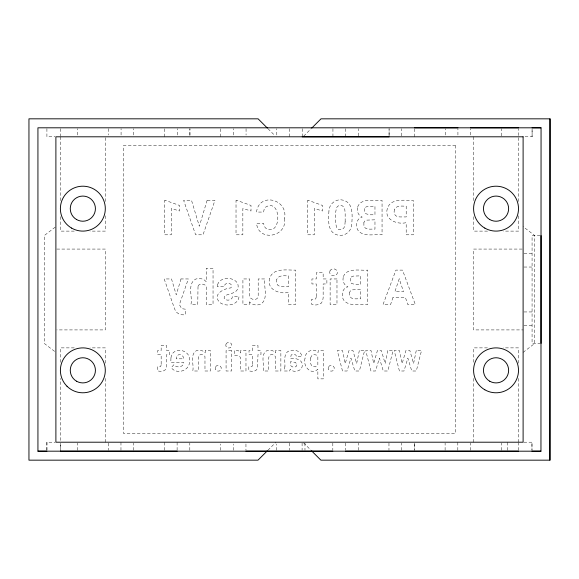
<?xml version="1.0" encoding="UTF-8"?>
<svg xmlns="http://www.w3.org/2000/svg" width="579" height="579" viewBox="0 0 579 579"><rect width="100%" height="100%" fill="white"/><g stroke="black" fill="none" stroke-linecap="round" stroke-linejoin="round"><path stroke-width="0.43" stroke-dasharray="2.9 2.17" d="M46.913 128.704L46.913 136.789L54.998 136.789M60.39 440.402L60.39 378.42M60.39 362.251L60.39 347.878L75.661 347.878M60.39 216.734L60.39 231.108L75.661 231.108M60.39 200.566L60.39 136.789M77.528 450.281L77.528 443.101M77.637 134.994L77.637 128.704M105.306 442.197L105.306 377.522M105.306 363.149L105.306 347.878L90.035 347.878M105.306 215.837L105.306 231.108L90.035 231.108M105.306 201.463L105.306 136.789M120.968 450.281L120.968 442.204M121.076 134.994L121.076 128.704M133.669 450.281L133.669 443.101M133.778 134.987L133.778 128.704M164.407 450.281L164.407 442.204M164.516 136.789L164.516 128.704M177.109 450.281L177.109 442.204M177.217 134.994L177.217 128.704M189.811 450.288L189.811 443.101M189.919 134.972L189.919 128.697L189.919 136.789M220.548 450.281L220.548 444.006M220.657 136.789L220.657 128.704M233.25 450.288L233.25 444.006M233.359 134.994L233.359 128.704M276.69 450.288L276.69 444.006M276.798 134.994L276.798 128.704M358.235 450.274L358.235 443.094M358.343 135.891L358.343 128.697M401.674 450.281L401.674 443.094M401.783 135.899L401.783 128.697M414.484 136.796L414.484 128.697M445.106 450.281L445.113 443.101M445.222 134.994L445.222 128.704M457.815 450.281L457.815 442.197M457.924 134.994L457.924 128.704M470.517 450.281L470.517 443.094M470.626 134.994L470.626 128.704M473.586 442.197L473.586 378.42M473.586 362.251L473.586 347.878L488.857 347.878M473.694 216.734L473.694 231.108L488.966 231.108M473.694 200.566L473.694 136.789M501.248 450.281L501.255 443.094M501.363 135.899L501.363 128.704M507.486 450.288L507.486 442.204M518.502 450.288L518.502 443.094M518.502 442.197L518.502 377.522M518.502 363.149L518.502 347.878L503.231 347.878M518.61 215.837L518.61 231.108L503.339 231.108M518.61 201.463L518.61 128.704M532.087 136.789L532.087 128.704L532.087 136.789L524.002 136.789M46.885 450.288L46.913 442.211L54.998 442.204M303.649 136.181L311.082 128.748M267.918 450.252L275.973 442.197M55.215 227.156L44.221 235.61L44.221 343.398L55.215 351.851M523.105 352.379L534.779 343.398L534.779 235.61L523.105 226.628M540.156 235.602L532.072 235.602L532.072 343.39L540.156 343.39M56.8 249.071L105.306 249.071L105.306 329.914L56.8 329.914M522.164 249.071L473.586 249.071L473.586 329.914L523.061 329.914M524.002 253.566L532.072 253.566M524.002 267.035L532.072 267.035M524.002 311.951L532.072 311.951M524.002 325.427L532.072 325.427M523.886 442.197L531.971 442.197L531.978 450.281L531.971 442.197M268.026 128.748L274.844 135.558M303.541 442.819L310.974 450.252M60.39 451.186L60.288 443.101L60.281 450.281M46.913 442.211L46.921 450.296M388.965 443.058L388.965 450.274M345.641 128.704L345.641 136.825M345.533 443.051L345.533 450.267M332.939 128.697L332.939 135.92M332.824 443.065L332.831 450.274M304.967 443.094L304.974 450.281M302.202 128.712L302.202 135.927M302.093 443.065L302.093 450.288M289.5 128.704L289.5 136.825M289.391 443.073L289.391 450.281M246.061 128.712L246.061 135.03M245.952 443.977L245.952 450.281M108.374 128.704L108.374 135.016M108.266 443.101L108.266 450.281M60.39 128.704L60.39 135.92M414.376 443.101L414.376 450.281L414.376 443.087M305.032 358.35C302.556 365.812 310.923 375.916 317.857 369.221L317.857 378.869L323.321 378.869L323.321 350.541L318.255 350.541L318.059 352.546C313.594 347.147 304.72 351.728 305.032 358.35M240.813 350.541L240.661 352.98C239.496 350.736 236.804 349.644 234.401 350.404L234.481 355.665C236.594 355.347 239.445 355.368 240.509 357.612L240.509 371.001L245.974 371.001L245.974 350.541L240.813 350.541M284.593 218.587C287.379 237.115 258.393 242.217 256.54 223.342L263.626 223.342L264.212 226.071L265.486 227.981C282.002 238.258 281.843 197.012 265.435 207.231L264.176 209.185L263.583 212.066L256.49 212.066C259.117 191.859 288.378 198.879 284.593 218.587M170.957 358.025L170.805 362.548L183.833 362.548C183.442 367.448 176.508 368.353 173.924 364.683L171.239 367.694C176.783 375.214 190.715 370.422 189.376 360.731C191.142 349.065 171.818 346.047 170.957 358.025M328.944 210.98C328.452 219.18 327.063 232.664 337.658 235.038C344.679 236.869 351.569 231.339 351.771 224.189C352.278 215.981 353.646 202.498 343.029 200.146C336.03 198.336 329.147 203.844 328.944 210.98M205.299 350.541L205.125 352.901C203.12 350.309 199.422 349.578 196.411 350.635C189.572 354.601 194.24 364.908 192.778 371.001L198.242 371.001L198.242 357.916L199.002 355.39C200.833 354.015 203.859 354.478 204.973 356.57L204.973 371.001L210.445 371.001L210.445 350.541L205.299 350.541M249.542 301.927L249.346 304.525L242.919 304.525L242.919 278.948L249.773 278.948L249.773 297.056C251.192 299.575 255.064 300.262 257.279 298.467L258.191 295.471L258.191 278.948L265.023 278.948C263.235 286.569 269.134 299.763 260.159 304.409C256.511 305.502 252.06 305.075 249.542 301.927M275.72 350.541L275.553 352.901C273.541 350.309 269.843 349.578 266.832 350.635C259.993 354.601 264.668 364.908 263.206 371.001L268.67 371.001L268.67 357.916L269.423 355.39C271.262 354.015 274.28 354.478 275.401 356.57L275.401 371.001L280.866 371.001L280.866 350.541L275.72 350.541M345.156 221.475L344.867 225.137L344.013 227.721L342.522 229.255L340.336 229.769L338.179 229.277L336.717 227.808C334.836 221.316 334.828 213.875 336.732 207.398L338.23 205.936L340.38 205.444L342.478 205.907L343.94 207.304L344.816 209.678L345.156 213.101L345.156 221.475M284.948 366.275L284.137 371.001L289.659 371.001L290.209 369.163C293.814 373.397 302.296 371.161 302.332 365.248C302.47 359.168 295.102 358.017 290.434 358.502L291.165 355.057C292.561 353.798 295.261 353.892 296.216 355.651L296.412 356.686L301.876 356.686C301.558 350.954 294.422 349.209 289.782 350.635C283.073 352.597 285.114 361.202 284.948 366.275M343.181 277.363C342.327 281.148 344.121 285.44 347.899 286.822C341.928 288.176 340.734 296.05 343.984 300.501C349.933 307.102 360.189 303.57 367.781 304.525L367.781 270.111C360.254 270.849 346.083 267.049 343.181 277.363M357.46 207.644C356.606 211.429 358.401 215.721 362.179 217.096C356.201 218.449 355.014 226.331 358.263 230.775C364.205 237.376 374.461 233.844 382.053 234.806L382.053 200.385C374.533 201.123 360.362 197.33 357.46 207.644M310.619 358.032C310.279 360.912 309.997 364.604 312.566 366.572L315.468 366.847L317.857 364.951L317.857 356.57L316.489 355.093L314.317 354.601L312.617 354.992L311.379 356.157L310.619 358.032M217.523 284.984L217.342 286.728L224.174 286.728L225.122 284.303C226.939 282.936 230.167 282.914 231.455 285.013L231.426 287.141L230.616 287.944C223.053 288.66 211.53 295.037 220.273 302.839C226.461 307.123 238.425 305.133 239.069 296.397L232.592 296.397C232.454 300.4 226.331 301.427 224.167 298.547L224.225 296.339C228.242 293.249 235.002 294.212 237.694 289.116C241.602 277.276 220.194 274.417 217.523 284.984M161.157 364.763L160.723 366.384L160.094 366.753L157.452 366.746L157.452 370.886L160.767 371.378L163.285 371.016L165.102 369.93L166.216 368.114L166.629 354.551L169.611 354.551L169.611 350.541L166.629 350.541L166.629 345.511L161.157 345.511L161.157 350.541L157.662 350.541L157.662 354.551L161.157 354.551L161.157 364.763M252.516 364.763L252.082 366.384L251.452 366.753L248.811 366.746L248.811 370.886L252.118 371.378L254.644 371.016L256.461 369.93L257.575 368.114L257.981 354.551L260.97 354.551L260.97 350.541L257.981 350.541L257.981 345.511L252.516 345.511L252.516 350.541L249.021 350.541L249.021 354.551L252.516 354.551L252.516 364.763M316.315 296.723L315.772 298.757L314.983 299.22L311.683 299.205L311.683 304.388L315.823 305.003L318.971 304.547L321.244 303.186L322.641 300.921L323.147 297.744L323.147 283.963L326.882 283.963L326.882 278.948L323.147 278.948L323.147 272.666L316.315 272.666L316.315 278.948L311.943 278.948L311.943 283.963L316.315 283.963L316.315 296.723M198.011 286.424L197.772 304.525L190.94 304.525C192.698 296.897 186.937 283.855 195.731 279.078C199.357 277.768 203.772 278.622 206.211 281.741L206.211 268.222L213.043 268.222L213.043 304.525L206.211 304.525L206.211 286.352C204.771 283.855 200.913 283.334 198.72 285.085L198.011 286.424M269.676 278.347C266.326 289.536 279.657 294.545 288.545 292.402L288.545 304.525L295.637 304.525L295.637 270.111C287.162 270.335 273.006 267.404 269.676 278.347M387.322 208.628C383.978 219.817 397.31 224.826 406.19 222.676L406.19 234.806L413.283 234.806L413.283 200.385C404.808 200.616 390.651 197.685 387.322 208.628M349.6 292.265L349.644 296.216C351.822 300.125 357.105 298.467 360.688 298.829L360.688 289.543L352.046 289.869L350.519 290.774L349.6 292.265M363.88 222.546L363.923 226.49C366.094 230.399 371.385 228.741 374.968 229.11L374.968 219.817L366.326 220.143L364.792 221.055L363.88 222.546M276.813 279.266L276.436 281.553L276.805 283.724L277.92 285.331L279.729 286.323L282.205 286.656L288.545 286.656L288.545 275.85C284.629 276.038 278.709 274.591 276.813 279.266M394.458 209.54L394.089 211.827L394.458 214.006L395.566 215.612L397.375 216.604L399.857 216.937L406.19 216.937L406.19 206.131C402.282 206.319 396.362 204.865 394.458 209.54M176.443 356.78L176.175 358.821L183.775 358.821C183.818 355.477 179.722 353.197 177.16 355.578L176.443 356.78M350.411 278.238L350.411 282.089L351.417 283.413L355.441 284.528L360.688 284.528L360.688 275.85L353.183 276.111L351.431 276.885L350.411 278.238M364.69 208.512L364.683 212.363L365.689 213.687L369.72 214.809L374.968 214.809L374.968 206.131L367.462 206.385L365.711 207.159L364.69 208.512M215.33 367.129C213.752 370.734 219.6 372.854 221.077 369.482C222.654 365.877 216.814 363.728 215.33 367.129M225.969 344.121C224.449 347.675 230.239 349.673 231.68 346.38C233.214 342.811 227.402 340.836 225.969 344.121M329.979 270.929C328.076 275.372 335.328 277.862 337.116 273.751C339.041 269.293 331.774 266.825 329.979 270.929M328.322 367.129C326.737 370.734 332.592 372.854 334.069 369.482C335.639 365.877 329.806 363.728 328.322 367.129M296.861 364.857C296.607 368.157 291.65 367.636 290.434 365.211L290.434 361.694L295.623 362.403L296.861 364.857M359.327 350.541L356.657 363.547L352.915 350.541L348.963 350.541L345.236 363.569L342.551 350.541L337.275 350.541L342.493 371.001L347.074 371.001L350.946 358.119L354.826 371.001L359.385 371.001L364.604 350.541L359.327 350.541M387.785 350.541L385.122 363.547L381.373 350.541L377.421 350.541L373.701 363.569L371.016 350.541L365.74 350.541L370.958 371.001L375.532 371.001L379.411 358.119L383.284 371.001L387.843 371.001L393.061 350.541L387.785 350.541M416.25 350.541L413.58 363.547L409.838 350.541L405.886 350.541L402.159 363.569L399.474 350.541L394.198 350.541L399.416 371.001L403.99 371.001L407.869 358.119L411.749 371.001L416.301 371.001L421.526 350.541L416.25 350.541M180.988 278.948L176.233 294.856L171.507 278.948L164.183 278.948L174.467 308.498C175.748 313.275 180.93 316.054 185.62 314.404L185.62 309.229L181.683 308.665L179.381 304.597L188.341 278.948L180.988 278.948M207.087 200.385L199.335 226.273L191.533 200.385L183.637 200.385L195.622 234.806L203.019 234.806L214.954 200.385L207.087 200.385M399.221 278.81L394.892 291.693L403.498 291.693L399.221 278.81M392.975 297.432L390.586 304.525L383.052 304.525L395.935 270.111L402.506 270.111L415.317 304.525L407.775 304.525L405.409 297.432L392.975 297.432M455.622 145.778L123.269 145.778L123.269 433.215L455.622 433.215L455.622 145.778M165.268 200.341L164.537 200.341L164.537 234.806L171.37 234.806L171.37 208.469L179.526 211.002L179.526 205.444L165.268 200.341M236.753 200.341L236.022 200.341L236.022 234.806L242.847 234.806L242.847 208.469L251.004 211.002L251.004 205.444L236.753 200.341M308.26 200.341L307.521 200.341L307.521 234.806L314.354 234.806L314.354 208.469L322.51 211.002L322.51 205.444L308.26 200.341M336.978 278.948L330.124 278.948L330.124 304.525L336.978 304.525L336.978 278.948M231.564 350.541L226.078 350.541L226.078 371.001L231.564 371.001L231.564 350.541M389.081 135.913L389.081 128.704L389.081 135.92"/><path stroke-width="0.87" d="M37.939 451.179L540.96 451.193L541.061 127.814L37.932 127.807L37.939 451.186L46.877 451.193M311.589 450.867L320.882 460.16L549.941 460.175L549.992 118.84M549.941 460.175L550.05 118.84L320.998 118.833L311.705 128.125M267.295 450.867L258.002 460.16L28.95 460.167L28.95 118.825L258.118 118.833L267.411 128.125M414.484 127.8L457.924 127.807M470.626 127.807L518.61 127.814M302.202 136.832L389.081 136.825M531.978 451.179L540.96 451.186M177.109 451.179L60.39 451.186M245.952 451.186L332.831 451.171M345.533 451.171L518.502 451.186M532.079 127.807L541.003 127.814M541.054 235.602L541.054 343.39M523.105 136.803L55.895 136.803L55.895 442.204L523.105 442.204L523.105 136.803M489.754 381.228A12.579 12.579 0 0 0 508.623 370.336A12.579 12.579 0 0 0 489.754 359.443A12.579 12.579 0 0 0 489.754 381.228M489.754 219.542A12.579 12.579 0 0 0 508.623 208.65A12.579 12.579 0 0 0 489.754 197.757A12.579 12.579 0 0 0 489.754 219.542M66.969 386.215A22.458 22.458 0 0 0 104.538 376.147A22.458 22.458 0 0 0 77.036 348.645A22.458 22.458 0 0 0 66.969 386.215M76.558 381.228A12.579 12.579 0 0 0 95.419 370.336A12.579 12.579 0 0 0 76.558 359.443A12.579 12.579 0 0 0 76.558 381.228M71.615 228.097A22.458 22.458 0 0 0 105.306 208.65A22.458 22.458 0 0 0 71.615 189.203A22.458 22.458 0 0 0 71.615 228.097M76.558 219.542A12.579 12.579 0 0 0 95.419 208.65A12.579 12.579 0 0 0 76.558 197.757A12.579 12.579 0 0 0 76.558 219.542M484.818 389.783A22.458 22.458 0 0 0 518.502 370.336A22.458 22.458 0 0 0 484.818 350.888A22.458 22.458 0 0 0 484.818 389.783M484.818 228.097A22.458 22.458 0 0 0 518.502 208.65A22.458 22.458 0 0 0 484.818 189.203A22.458 22.458 0 0 0 484.818 228.097"/></g></svg>
